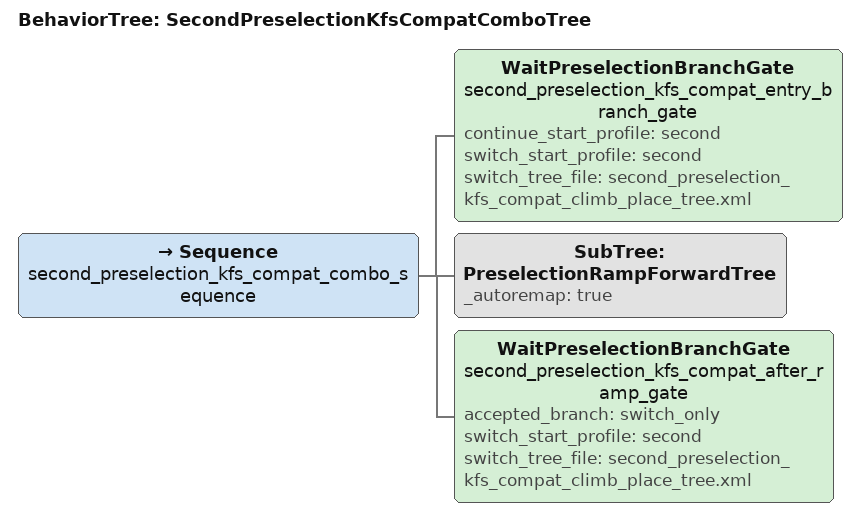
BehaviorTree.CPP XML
<!-- second managed KFS 搜索兼容入口：
  0x06 → 0x11/0x0D → 斜坡前进并停车 → 等 0x10 → 0x11/0x0D → 切换 KFS 搜索兼容上阶树；
  0x10 → 0x11/0x0D → 直接切换 KFS 搜索兼容上阶树。
-->
<root BTCPP_format="4" main_tree_to_execute="SecondPreselectionKfsCompatComboTree">

  <include path="preselection_ramp_forward_tree.xml"/>

  <BehaviorTree ID="SecondPreselectionKfsCompatComboTree">
    <Sequence name="second_preselection_kfs_compat_combo_sequence">
      <WaitPreselectionBranchGate name="second_preselection_kfs_compat_entry_branch_gate"
                                  continue_start_profile="second"
                                  switch_start_profile="second"
                                  switch_tree_file="second_preselection_kfs_compat_climb_place_tree.xml"/>
      <SubTree ID="PreselectionRampForwardTree" _autoremap="true"/>
      <WaitPreselectionBranchGate name="second_preselection_kfs_compat_after_ramp_gate"
                                  accepted_branch="switch_only"
                                  switch_start_profile="second"
                                  switch_tree_file="second_preselection_kfs_compat_climb_place_tree.xml"/>
    </Sequence>
  </BehaviorTree>
</root>
